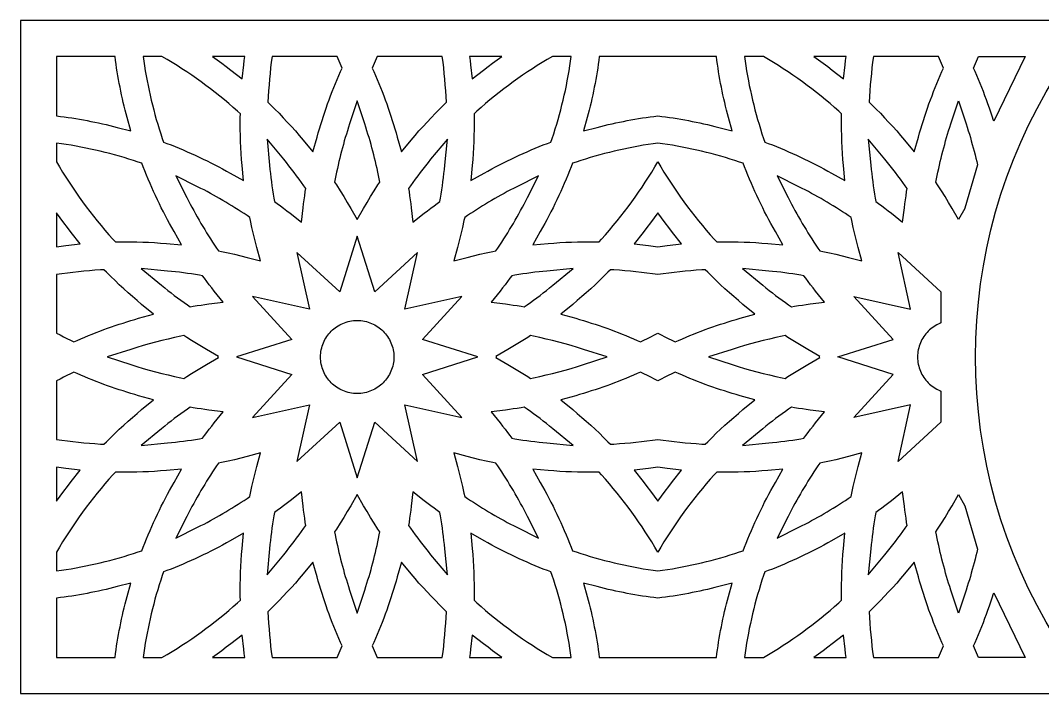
# Model space of a CAD drawing. Extents: x -233 to 233, y -56 to 56.
# Drawn here: x -233.2 to -63.2, y -56 to 56 of the extents above; entities that cross this region are included whole.
import ezdxf

# ---------------------------------------------------------------- set-up
doc = ezdxf.new("R2010")
doc.units = 0
doc.header["$MEASUREMENT"] = 0
doc.layers.add('LAYER_1', color=18, linetype='CONTINUOUS')

msp = doc.modelspace()

# ---------------------------------------------------------------- linework, layer by layer
at = {"layer": 'LAYER_1'}
msp.add_lwpolyline([(-66.07, -56), (-55.27, -56), (-60.97, -46.83, -0.285719), (-60.97, 46.83), (-55.27, 56), (-66.07, 56), (-233.19, 56), (-233.19, -56)], format="xyb", close=True, dxfattribs=at)
for points in [[(-227.19, 40.11), (-226.55, 40.04), (-225.91, 39.96), (-225.27, 39.87), (-224.63, 39.77), (-223.99, 39.67), (-223.36, 39.57), (-222.72, 39.45), (-222.09, 39.34), (-221.46, 39.21), (-220.83, 39.08), (-220.2, 38.95), (-219.57, 38.81), (-218.95, 38.66), (-218.32, 38.51), (-217.7, 38.36), (-217.08, 38.2), (-214.85, 37.61), (-215.45, 39.84), (-215.61, 40.47), (-215.77, 41.09), (-215.93, 41.72), (-216.08, 42.35), (-216.22, 42.98), (-216.36, 43.61), (-216.5, 44.24), (-216.63, 44.88), (-216.75, 45.51), (-216.87, 46.15), (-216.98, 46.79), (-217.08, 47.43), (-217.19, 48.07), (-217.28, 48.71), (-217.37, 49.35), (-217.45, 50), (-227.19, 50)], [(-212.69, 49.24), (-212.56, 48.42), (-212.43, 47.6), (-212.29, 46.79), (-212.14, 45.97), (-211.97, 45.16), (-211.8, 44.35), (-211.63, 43.54), (-211.44, 42.73), (-211.24, 41.93), (-211.03, 41.13), (-210.82, 40.33), (-210.6, 39.53), (-210.36, 38.73), (-210.12, 37.94), (-209.87, 37.15), (-209.61, 36.36), (-209.41, 35.76), (-208.82, 35.54), (-208.15, 35.28), (-207.47, 35.01), (-206.8, 34.73), (-206.13, 34.45), (-205.46, 34.16), (-204.79, 33.86), (-204.13, 33.56), (-203.47, 33.26), (-202.82, 32.94), (-202.16, 32.63), (-201.51, 32.3), (-200.86, 31.97), (-200.22, 31.63), (-199.58, 31.29), (-198.94, 30.94), (-198.3, 30.59), (-196.09, 29.34), (-196.32, 31.87), (-196.4, 32.87), (-196.47, 33.87), (-196.53, 34.87), (-196.57, 35.87), (-196.61, 36.87), (-196.63, 37.87), (-196.63, 38.87), (-196.63, 39.87), (-196.62, 40.48), (-197.07, 40.88), (-197.8, 41.53), (-198.54, 42.16), (-199.28, 42.79), (-200.03, 43.41), (-200.79, 44.01), (-201.56, 44.61), (-202.34, 45.2), (-203.12, 45.77), (-203.91, 46.34), (-204.71, 46.89), (-205.52, 47.44), (-206.33, 47.97), (-207.15, 48.49), (-207.98, 49.01), (-208.81, 49.51), (-209.65, 50), (-212.8, 50)], [(-201.25, 50), (-200.48, 49.45), (-199.71, 48.88), (-198.95, 48.31), (-198.19, 47.73), (-196.33, 46.27), (-196.04, 48.62), (-195.96, 49.31), (-195.86, 50)], [(-191.34, 50), (-191.47, 49.06), (-191.58, 48.12), (-191.68, 47.17), (-191.77, 46.22), (-191.85, 45.27), (-191.92, 44.31), (-191.98, 43.35), (-192.03, 42.39), (-191.6, 41.96), (-190.89, 41.26), (-190.19, 40.55), (-189.49, 39.82), (-188.81, 39.09), (-188.13, 38.36), (-187.47, 37.61), (-186.81, 36.85), (-186.17, 36.09), (-184.54, 34.14), (-183.86, 36.59), (-183.66, 37.29), (-183.45, 37.98), (-183.24, 38.68), (-183.03, 39.37), (-182.81, 40.06), (-182.58, 40.75), (-182.34, 41.43), (-182.1, 42.12), (-181.85, 42.8), (-181.6, 43.48), (-181.34, 44.16), (-181.07, 44.83), (-180.8, 45.5), (-180.52, 46.17), (-180.23, 46.84), (-179.94, 47.5), (-179.69, 48.08), (-180.49, 50)], [(-174.69, 48.08), (-174.43, 47.5), (-174.14, 46.84), (-173.86, 46.17), (-173.58, 45.5), (-173.31, 44.83), (-173.04, 44.16), (-172.78, 43.48), (-172.53, 42.8), (-172.28, 42.12), (-172.04, 41.43), (-171.8, 40.75), (-171.57, 40.06), (-171.35, 39.37), (-171.13, 38.68), (-170.92, 37.98), (-170.72, 37.29), (-170.52, 36.59), (-169.84, 34.14), (-168.21, 36.09), (-167.56, 36.85), (-166.91, 37.61), (-166.24, 38.36), (-165.57, 39.09), (-164.88, 39.82), (-164.19, 40.55), (-163.49, 41.26), (-162.78, 41.96), (-162.34, 42.39), (-162.4, 43.35), (-162.46, 44.31), (-162.53, 45.27), (-162.61, 46.22), (-162.7, 47.17), (-162.8, 48.12), (-162.91, 49.06), (-163.04, 50), (-173.88, 50)], [(-158.51, 50), (-158.42, 49.31), (-158.33, 48.62), (-158.05, 46.27), (-156.19, 47.73), (-155.43, 48.31), (-154.67, 48.88), (-153.9, 49.45), (-153.12, 50)], [(-144.73, 50), (-145.57, 49.51), (-146.4, 49.01), (-147.23, 48.49), (-148.05, 47.97), (-148.86, 47.44), (-149.67, 46.89), (-150.46, 46.34), (-151.25, 45.77), (-152.04, 45.2), (-152.81, 44.61), (-153.58, 44.01), (-154.34, 43.41), (-155.1, 42.79), (-155.84, 42.16), (-156.58, 41.53), (-157.3, 40.88), (-157.76, 40.48), (-157.75, 39.87), (-157.74, 38.87), (-157.75, 37.87), (-157.77, 36.87), (-157.8, 35.87), (-157.85, 34.87), (-157.91, 33.87), (-157.98, 32.87), (-158.06, 31.87), (-158.29, 29.34), (-156.07, 30.59), (-155.44, 30.94), (-154.8, 31.29), (-154.16, 31.63), (-153.51, 31.97), (-152.87, 32.3), (-152.21, 32.63), (-151.56, 32.94), (-150.9, 33.26), (-150.24, 33.56), (-149.58, 33.86), (-148.92, 34.16), (-148.25, 34.45), (-147.58, 34.73), (-146.91, 35.01), (-146.23, 35.28), (-145.55, 35.54), (-144.96, 35.76), (-144.76, 36.36), (-144.5, 37.15), (-144.25, 37.94), (-144.01, 38.73), (-143.78, 39.53), (-143.56, 40.33), (-143.34, 41.13), (-143.14, 41.93), (-142.94, 42.73), (-142.75, 43.54), (-142.57, 44.35), (-142.4, 45.16), (-142.24, 45.97), (-142.09, 46.79), (-141.95, 47.6), (-141.81, 48.42), (-141.69, 49.24), (-141.58, 50)], [(-136.93, 50), (-137.01, 49.35), (-137.1, 48.71), (-137.19, 48.07), (-137.29, 47.43), (-137.4, 46.79), (-137.51, 46.15), (-137.63, 45.51), (-137.75, 44.88), (-137.88, 44.24), (-138.01, 43.61), (-138.15, 42.98), (-138.3, 42.35), (-138.45, 41.72), (-138.6, 41.09), (-138.76, 40.47), (-138.93, 39.84), (-139.53, 37.61), (-137.3, 38.2), (-136.68, 38.36), (-136.05, 38.51), (-135.43, 38.66), (-134.8, 38.81), (-134.18, 38.95), (-133.55, 39.08), (-132.92, 39.21), (-132.29, 39.34), (-131.65, 39.45), (-131.02, 39.57), (-130.38, 39.67), (-129.75, 39.77), (-129.11, 39.87), (-128.47, 39.96), (-127.83, 40.04), (-127.19, 40.11), (-126.54, 40.04), (-125.9, 39.96), (-125.26, 39.87), (-124.62, 39.77), (-123.99, 39.67), (-123.35, 39.57), (-122.72, 39.45), (-122.09, 39.34), (-121.46, 39.21), (-120.82, 39.08), (-120.2, 38.95), (-119.57, 38.81), (-118.94, 38.66), (-118.32, 38.51), (-117.69, 38.36), (-117.07, 38.2), (-114.84, 37.61), (-115.44, 39.84), (-115.61, 40.47), (-115.77, 41.09), (-115.92, 41.72), (-116.07, 42.35), (-116.22, 42.98), (-116.36, 43.61), (-116.49, 44.24), (-116.62, 44.88), (-116.74, 45.51), (-116.86, 46.15), (-116.97, 46.79), (-117.08, 47.43), (-117.18, 48.07), (-117.28, 48.71), (-117.36, 49.35), (-117.45, 50), (-127.19, 50)], [(-112.68, 49.24), (-112.56, 48.42), (-112.43, 47.6), (-112.28, 46.79), (-112.13, 45.97), (-111.97, 45.16), (-111.8, 44.35), (-111.62, 43.54), (-111.43, 42.73), (-111.24, 41.93), (-111.03, 41.13), (-110.82, 40.33), (-110.59, 39.53), (-110.36, 38.73), (-110.12, 37.94), (-109.87, 37.15), (-109.61, 36.36), (-109.41, 35.76), (-108.82, 35.54), (-108.14, 35.28), (-107.47, 35.01), (-106.79, 34.73), (-106.12, 34.45), (-105.46, 34.16), (-104.79, 33.86), (-104.13, 33.56), (-103.47, 33.26), (-102.81, 32.94), (-102.16, 32.63), (-101.51, 32.3), (-100.86, 31.97), (-100.21, 31.63), (-99.57, 31.29), (-98.93, 30.94), (-98.3, 30.59), (-96.09, 29.34), (-96.31, 31.87), (-96.4, 32.87), (-96.47, 33.87), (-96.52, 34.87), (-96.57, 35.87), (-96.6, 36.87), (-96.62, 37.87), (-96.63, 38.87), (-96.62, 39.87), (-96.62, 40.48), (-97.07, 40.88), (-97.8, 41.53), (-98.53, 42.16), (-99.28, 42.79), (-100.03, 43.41), (-100.79, 44.01), (-101.56, 44.61), (-102.33, 45.2), (-103.12, 45.77), (-103.91, 46.34), (-104.71, 46.89), (-105.51, 47.44), (-106.32, 47.97), (-107.14, 48.49), (-107.97, 49.01), (-108.8, 49.51), (-109.64, 50), (-112.8, 50)], [(-100.47, 49.45), (-99.7, 48.88), (-98.94, 48.31), (-98.19, 47.73), (-96.33, 46.27), (-96.04, 48.62), (-95.95, 49.31), (-95.86, 50), (-101.25, 50)], [(-91.46, 49.06), (-91.57, 48.12), (-91.68, 47.17), (-91.77, 46.22), (-91.85, 45.27), (-91.92, 44.31), (-91.98, 43.35), (-92.03, 42.39), (-91.6, 41.96), (-90.88, 41.26), (-90.18, 40.55), (-89.49, 39.82), (-88.8, 39.09), (-88.13, 38.36), (-87.46, 37.61), (-86.81, 36.85), (-86.16, 36.09), (-84.53, 34.14), (-83.85, 36.59), (-83.65, 37.29), (-83.45, 37.98), (-83.24, 38.68), (-83.02, 39.37), (-82.8, 40.06), (-82.57, 40.75), (-82.34, 41.43), (-82.09, 42.12), (-81.85, 42.8), (-81.59, 43.48), (-81.33, 44.16), (-81.07, 44.83), (-80.79, 45.5), (-80.51, 46.17), (-80.23, 46.84), (-79.94, 47.5), (-79.68, 48.08), (-80.49, 50), (-91.34, 50)], [(-71.31, 39.25), (-71.35, 39.37), (-71.57, 40.06), (-71.8, 40.75), (-72.03, 41.43), (-72.28, 42.12), (-72.52, 42.8), (-72.78, 43.48), (-73.04, 44.16), (-73.3, 44.83), (-73.58, 45.5), (-73.86, 46.17), (-74.14, 46.84), (-74.43, 47.5), (-74.69, 48.08), (-73.88, 50), (-66.07, 50)], [(-178.46, 38.78), (-178.64, 38.22), (-178.82, 37.65), (-178.99, 37.09), (-179.16, 36.52), (-179.33, 35.95), (-179.49, 35.38), (-179.64, 34.81), (-179.79, 34.24), (-179.94, 33.66), (-180.08, 33.09), (-180.22, 32.51), (-180.35, 31.94), (-180.48, 31.36), (-180.61, 30.78), (-180.73, 30.2), (-180.84, 29.62), (-180.94, 29.08), (-180.65, 28.63), (-180.03, 27.67), (-179.43, 26.7), (-178.84, 25.72), (-178.26, 24.73), (-177.19, 22.86), (-176.12, 24.73), (-175.54, 25.72), (-174.95, 26.7), (-174.35, 27.67), (-173.73, 28.63), (-173.43, 29.08), (-173.54, 29.62), (-173.65, 30.2), (-173.77, 30.78), (-173.89, 31.36), (-174.02, 31.94), (-174.16, 32.51), (-174.29, 33.09), (-174.44, 33.66), (-174.58, 34.24), (-174.73, 34.81), (-174.89, 35.38), (-175.05, 35.95), (-175.22, 36.52), (-175.39, 37.09), (-175.56, 37.65), (-175.74, 38.22), (-175.92, 38.78), (-177.19, 42.63)], [(-76.11, 24.74), (-76.11, 24.73), (-77.19, 22.86), (-78.26, 24.73), (-78.83, 25.72), (-79.42, 26.7), (-80.03, 27.67), (-80.65, 28.63), (-80.94, 29.08), (-80.84, 29.62), (-80.72, 30.2), (-80.6, 30.78), (-80.48, 31.36), (-80.35, 31.94), (-80.22, 32.51), (-80.08, 33.09), (-79.94, 33.66), (-79.79, 34.24), (-79.64, 34.81), (-79.48, 35.38), (-79.32, 35.95), (-79.16, 36.52), (-78.99, 37.09), (-78.82, 37.65), (-78.64, 38.22), (-78.45, 38.78), (-77.19, 42.63), (-75.92, 38.78), (-75.74, 38.22), (-75.56, 37.65), (-75.38, 37.09), (-75.21, 36.52), (-75.05, 35.95), (-74.89, 35.38), (-74.73, 34.81), (-74.58, 34.24), (-74.43, 33.66), (-74.29, 33.09), (-74.15, 32.51), (-74.02, 31.96)], [(-191.77, 31.91), (-191.7, 31.22), (-191.62, 30.53), (-191.54, 29.84), (-191.46, 29.16), (-191.36, 28.47), (-191.26, 27.79), (-191.15, 27.1), (-191.04, 26.42), (-190.95, 25.88), (-190.51, 25.56), (-189.96, 25.16), (-189.42, 24.75), (-188.87, 24.33), (-188.34, 23.91), (-186.47, 22.45), (-186.19, 24.81), (-186.1, 25.48), (-186.01, 26.16), (-185.92, 26.84), (-185.82, 27.51), (-185.73, 28.05), (-186.05, 28.49), (-186.45, 29.05), (-186.86, 29.61), (-187.27, 30.17), (-187.69, 30.72), (-188.11, 31.27), (-188.54, 31.81), (-188.97, 32.35), (-189.41, 32.89), (-192.18, 36.25)], [(-164.97, 32.89), (-165.4, 32.35), (-165.84, 31.81), (-166.27, 31.27), (-166.69, 30.72), (-167.11, 30.17), (-167.52, 29.61), (-167.93, 29.05), (-168.33, 28.49), (-168.64, 28.05), (-168.56, 27.51), (-168.46, 26.84), (-168.36, 26.16), (-168.27, 25.48), (-168.19, 24.81), (-167.91, 22.45), (-166.04, 23.91), (-165.5, 24.33), (-164.96, 24.75), (-164.41, 25.16), (-163.87, 25.56), (-163.43, 25.88), (-163.34, 26.42), (-163.22, 27.1), (-163.12, 27.79), (-163.02, 28.47), (-162.92, 29.16), (-162.83, 29.84), (-162.75, 30.53), (-162.68, 31.22), (-162.61, 31.91), (-162.19, 36.25)], [(-91.76, 31.91), (-91.7, 31.22), (-91.62, 30.53), (-91.54, 29.84), (-91.45, 29.16), (-91.36, 28.47), (-91.26, 27.79), (-91.15, 27.1), (-91.04, 26.42), (-90.94, 25.88), (-90.51, 25.56), (-89.96, 25.16), (-89.41, 24.75), (-88.87, 24.33), (-88.33, 23.91), (-86.47, 22.45), (-86.18, 24.81), (-86.1, 25.48), (-86.01, 26.16), (-85.91, 26.84), (-85.81, 27.51), (-85.73, 28.05), (-86.04, 28.49), (-86.44, 29.05), (-86.85, 29.61), (-87.26, 30.17), (-87.68, 30.72), (-88.11, 31.27), (-88.53, 31.81), (-88.97, 32.35), (-89.41, 32.89), (-92.18, 36.25)], [(-227.19, 32.5), (-226.69, 31.64), (-226.17, 30.78), (-225.64, 29.93), (-225.11, 29.09), (-224.56, 28.26), (-224, 27.43), (-223.43, 26.61), (-222.85, 25.8), (-222.25, 25), (-221.65, 24.2), (-221.04, 23.42), (-220.41, 22.64), (-219.78, 21.87), (-219.13, 21.1), (-218.48, 20.35), (-217.81, 19.61), (-217.4, 19.16), (-216.8, 19.17), (-215.82, 19.18), (-214.83, 19.17), (-213.84, 19.15), (-212.86, 19.12), (-211.87, 19.08), (-210.89, 19.03), (-209.9, 18.96), (-208.92, 18.89), (-206.39, 18.67), (-207.65, 20.88), (-208.02, 21.53), (-208.38, 22.19), (-208.73, 22.84), (-209.08, 23.5), (-209.42, 24.16), (-209.76, 24.83), (-210.09, 25.5), (-210.41, 26.17), (-210.73, 26.85), (-211.04, 27.52), (-211.34, 28.2), (-211.64, 28.89), (-211.93, 29.57), (-212.22, 30.26), (-212.5, 30.96), (-212.77, 31.65), (-213, 32.24), (-213.59, 32.44), (-214.37, 32.69), (-215.16, 32.94), (-215.95, 33.18), (-216.74, 33.41), (-217.53, 33.63), (-218.33, 33.84), (-219.12, 34.05), (-219.92, 34.24), (-220.73, 34.43), (-221.53, 34.6), (-222.34, 34.77), (-223.14, 34.93), (-223.95, 35.08), (-224.77, 35.22), (-225.58, 35.35), (-226.39, 35.47), (-227.19, 35.59)], [(-127.98, 35.47), (-128.8, 35.35), (-129.61, 35.22), (-130.42, 35.08), (-131.23, 34.93), (-132.04, 34.77), (-132.85, 34.6), (-133.65, 34.43), (-134.45, 34.24), (-135.25, 34.05), (-136.05, 33.84), (-136.85, 33.63), (-137.64, 33.41), (-138.43, 33.18), (-139.22, 32.94), (-140, 32.69), (-140.79, 32.44), (-141.38, 32.24), (-141.61, 31.65), (-141.88, 30.96), (-142.16, 30.26), (-142.45, 29.57), (-142.74, 28.89), (-143.04, 28.2), (-143.34, 27.52), (-143.65, 26.85), (-143.97, 26.17), (-144.29, 25.5), (-144.62, 24.83), (-144.96, 24.16), (-145.3, 23.5), (-145.65, 22.84), (-146, 22.19), (-146.36, 21.53), (-146.73, 20.88), (-147.99, 18.67), (-145.45, 18.89), (-144.47, 18.96), (-143.49, 19.03), (-142.5, 19.08), (-141.52, 19.12), (-140.53, 19.15), (-139.55, 19.17), (-138.56, 19.18), (-137.57, 19.17), (-136.97, 19.16), (-136.57, 19.61), (-135.9, 20.35), (-135.25, 21.1), (-134.6, 21.87), (-133.97, 22.64), (-133.34, 23.42), (-132.73, 24.2), (-132.12, 25), (-131.53, 25.8), (-130.95, 26.61), (-130.38, 27.43), (-129.82, 28.26), (-129.27, 29.09), (-128.73, 29.93), (-128.21, 30.78), (-127.69, 31.64), (-127.19, 32.5), (-126.68, 31.64), (-126.17, 30.78), (-125.64, 29.93), (-125.1, 29.09), (-124.55, 28.26), (-123.99, 27.43), (-123.42, 26.61), (-122.84, 25.8), (-122.25, 25), (-121.64, 24.2), (-121.03, 23.42), (-120.41, 22.64), (-119.77, 21.87), (-119.13, 21.1), (-118.47, 20.35), (-117.8, 19.61), (-117.4, 19.16), (-116.8, 19.17), (-115.81, 19.18), (-114.83, 19.17), (-113.84, 19.15), (-112.85, 19.12), (-111.87, 19.08), (-110.88, 19.03), (-109.9, 18.96), (-108.92, 18.89), (-106.38, 18.67), (-107.64, 20.88), (-108.01, 21.53), (-108.37, 22.19), (-108.73, 22.84), (-109.07, 23.5), (-109.42, 24.16), (-109.75, 24.83), (-110.08, 25.5), (-110.4, 26.17), (-110.72, 26.85), (-111.03, 27.52), (-111.34, 28.2), (-111.63, 28.89), (-111.93, 29.57), (-112.21, 30.26), (-112.49, 30.96), (-112.76, 31.65), (-112.99, 32.24), (-113.59, 32.44), (-114.37, 32.69), (-115.16, 32.94), (-115.94, 33.18), (-116.73, 33.41), (-117.53, 33.63), (-118.32, 33.84), (-119.12, 34.05), (-119.92, 34.24), (-120.72, 34.43), (-121.53, 34.6), (-122.33, 34.77), (-123.14, 34.93), (-123.95, 35.08), (-124.76, 35.22), (-125.57, 35.35), (-126.39, 35.47), (-127.19, 35.59)], [(-205.51, 26.53), (-205.24, 25.99), (-204.96, 25.45), (-204.67, 24.91), (-204.38, 24.37), (-204.09, 23.83), (-203.79, 23.3), (-203.48, 22.77), (-203.18, 22.24), (-202.86, 21.72), (-202.55, 21.19), (-202.23, 20.67), (-201.9, 20.16), (-201.57, 19.64), (-201.24, 19.13), (-200.9, 18.62), (-200.56, 18.11), (-200.26, 17.66), (-199.73, 17.55), (-198.67, 17.33), (-197.61, 17.09), (-196.55, 16.84), (-195.5, 16.57), (-193.27, 15.98), (-193.88, 18.21), (-194.17, 19.32), (-194.45, 20.44), (-194.71, 21.56), (-194.95, 22.69), (-195.06, 23.22), (-195.51, 23.52), (-196.01, 23.85), (-196.5, 24.18), (-197, 24.5), (-197.51, 24.82), (-198.01, 25.14), (-198.52, 25.45), (-199.03, 25.76), (-199.54, 26.06), (-200.06, 26.36), (-200.57, 26.65), (-201.09, 26.94), (-201.61, 27.23), (-202.14, 27.51), (-202.66, 27.79), (-203.19, 28.06), (-203.72, 28.33), (-207.33, 30.15)], [(-150.65, 28.33), (-151.18, 28.06), (-151.71, 27.79), (-152.24, 27.51), (-152.76, 27.23), (-153.28, 26.94), (-153.8, 26.65), (-154.32, 26.36), (-154.84, 26.06), (-155.35, 25.76), (-155.86, 25.45), (-156.37, 25.14), (-156.87, 24.82), (-157.37, 24.5), (-157.87, 24.18), (-158.37, 23.85), (-158.86, 23.52), (-159.31, 23.22), (-159.43, 22.69), (-159.67, 21.56), (-159.93, 20.44), (-160.21, 19.32), (-160.5, 18.21), (-161.11, 15.98), (-158.87, 16.57), (-157.82, 16.84), (-156.77, 17.09), (-155.71, 17.33), (-154.65, 17.55), (-154.12, 17.66), (-153.82, 18.11), (-153.47, 18.62), (-153.14, 19.13), (-152.8, 19.64), (-152.47, 20.16), (-152.15, 20.67), (-151.83, 21.19), (-151.51, 21.72), (-151.2, 22.24), (-150.89, 22.77), (-150.59, 23.3), (-150.29, 23.83), (-150, 24.37), (-149.71, 24.91), (-149.42, 25.45), (-149.14, 25.99), (-148.86, 26.53), (-147.04, 30.15)], [(-105.51, 26.53), (-105.23, 25.99), (-104.95, 25.45), (-104.67, 24.91), (-104.38, 24.37), (-104.08, 23.83), (-103.78, 23.3), (-103.48, 22.77), (-103.17, 22.24), (-102.86, 21.72), (-102.54, 21.19), (-102.22, 20.67), (-101.9, 20.16), (-101.57, 19.64), (-101.24, 19.13), (-100.9, 18.62), (-100.56, 18.11), (-100.25, 17.66), (-99.72, 17.55), (-98.66, 17.33), (-97.6, 17.09), (-96.55, 16.84), (-95.5, 16.57), (-93.27, 15.98), (-93.87, 18.21), (-94.16, 19.32), (-94.44, 20.44), (-94.7, 21.56), (-94.95, 22.69), (-95.06, 23.22), (-95.51, 23.52), (-96, 23.85), (-96.5, 24.18), (-97, 24.5), (-97.5, 24.82), (-98.01, 25.14), (-98.51, 25.45), (-99.02, 25.76), (-99.54, 26.06), (-100.05, 26.36), (-100.57, 26.65), (-101.09, 26.94), (-101.61, 27.23), (-102.13, 27.51), (-102.66, 27.79), (-103.19, 28.06), (-103.72, 28.33), (-107.33, 30.15)], [(-227.19, 18.35), (-226.41, 18.46), (-225.63, 18.56), (-223.27, 18.85), (-224.75, 20.72), (-225.37, 21.52), (-225.99, 22.33), (-226.59, 23.15), (-227.19, 23.97)], [(-127.78, 23.15), (-128.39, 22.33), (-129, 21.52), (-129.63, 20.72), (-131.11, 18.85), (-128.75, 18.56), (-127.97, 18.46), (-127.19, 18.35), (-126.4, 18.46), (-125.62, 18.56), (-123.26, 18.85), (-124.74, 20.72), (-125.37, 21.52), (-125.98, 22.33), (-126.59, 23.15), (-127.19, 23.97)], [(-180.1, 10.86), (-187.23, 17.39), (-185.14, 7.95), (-194.58, 10.04), (-188.05, 2.91), (-197.27, 0), (-188.05, -2.91), (-194.58, -10.04), (-185.14, -7.95), (-187.23, -17.39), (-180.1, -10.86), (-177.19, -20.08), (-174.28, -10.86), (-167.15, -17.39), (-169.24, -7.95), (-159.79, -10.04), (-166.32, -2.91), (-157.1, 0), (-166.32, 2.91), (-159.79, 10.04), (-169.24, 7.95), (-167.15, 17.39), (-174.28, 10.86), (-177.19, 20.08)], [(-80.1, -5.67), (-80.1, -10.86), (-87.23, -17.39), (-85.14, -7.95), (-94.58, -10.04), (-88.05, -2.91), (-97.27, 0), (-88.05, 2.91), (-94.58, 10.04), (-85.14, 7.95), (-87.23, 17.39), (-80.1, 10.86), (-80.1, 5.67), (-80.27, 5.6), (-80.54, 5.48), (-80.8, 5.34), (-81.06, 5.2), (-81.3, 5.04), (-81.54, 4.87), (-81.77, 4.69), (-81.99, 4.5), (-82.21, 4.3), (-82.41, 4.09), (-82.6, 3.87), (-82.78, 3.64), (-82.95, 3.4), (-83.11, 3.15), (-83.26, 2.9), (-83.39, 2.63), (-83.51, 2.37), (-83.62, 2.09), (-83.72, 1.81), (-83.8, 1.52), (-83.87, 1.22), (-83.92, 0.93), (-83.96, 0.62), (-83.98, 0.31), (-83.99, 0), (-83.98, -0.31), (-83.96, -0.62), (-83.92, -0.93), (-83.87, -1.22), (-83.8, -1.52), (-83.72, -1.81), (-83.62, -2.09), (-83.51, -2.37), (-83.39, -2.63), (-83.26, -2.9), (-83.11, -3.15), (-82.95, -3.4), (-82.78, -3.64), (-82.6, -3.87), (-82.41, -4.09), (-82.21, -4.3), (-81.99, -4.5), (-81.77, -4.69), (-81.54, -4.87), (-81.3, -5.04), (-81.06, -5.2), (-80.8, -5.34), (-80.54, -5.48), (-80.27, -5.6)], [(-219.9, 14.49), (-220.81, 14.43), (-221.73, 14.36), (-222.64, 14.28), (-223.55, 14.18), (-224.46, 14.08), (-225.37, 13.96), (-226.28, 13.84), (-227.19, 13.7), (-227.19, 3.99), (-226.61, 3.69), (-226.03, 3.38), (-225.45, 3.09), (-224.87, 2.8), (-224.31, 2.52), (-223.74, 2.77), (-223.12, 3.04), (-222.49, 3.3), (-221.87, 3.56), (-221.24, 3.82), (-220.6, 4.06), (-219.97, 4.31), (-219.33, 4.55), (-218.7, 4.78), (-218.06, 5), (-217.41, 5.23), (-216.77, 5.44), (-216.13, 5.65), (-215.48, 5.86), (-214.83, 6.05), (-214.18, 6.25), (-213.53, 6.44), (-211.08, 7.13), (-213.04, 8.76), (-213.8, 9.39), (-214.55, 10.04), (-215.29, 10.69), (-216.02, 11.35), (-216.75, 12.02), (-217.46, 12.71), (-218.17, 13.39), (-218.87, 14.09), (-219.3, 14.52)], [(-209.72, 11.93), (-209.2, 11.5), (-208.67, 11.08), (-208.14, 10.67), (-207.61, 10.26), (-207.07, 9.86), (-206.53, 9.46), (-205.98, 9.06), (-205.43, 8.67), (-204.99, 8.36), (-204.45, 8.45), (-203.8, 8.55), (-203.15, 8.65), (-202.5, 8.74), (-201.85, 8.82), (-199.5, 9.12), (-200.97, 10.98), (-201.38, 11.5), (-201.78, 12.03), (-202.18, 12.55), (-202.58, 13.09), (-202.9, 13.52), (-203.43, 13.61), (-204.09, 13.72), (-204.76, 13.82), (-205.42, 13.91), (-206.09, 14), (-206.76, 14.09), (-207.42, 14.16), (-208.09, 14.23), (-208.76, 14.3), (-213.12, 14.7)], [(-145.62, 14.3), (-146.29, 14.23), (-146.95, 14.16), (-147.62, 14.09), (-148.29, 14), (-148.95, 13.91), (-149.62, 13.82), (-150.28, 13.72), (-150.95, 13.61), (-151.48, 13.52), (-151.8, 13.09), (-152.2, 12.55), (-152.6, 12.03), (-153, 11.5), (-153.41, 10.98), (-154.88, 9.12), (-152.53, 8.82), (-151.88, 8.74), (-151.22, 8.65), (-150.57, 8.55), (-149.92, 8.45), (-149.39, 8.36), (-148.94, 8.67), (-148.39, 9.06), (-147.85, 9.46), (-147.31, 9.86), (-146.77, 10.26), (-146.23, 10.67), (-145.7, 11.08), (-145.18, 11.5), (-144.65, 11.93), (-141.26, 14.7)], [(-135.5, 14.09), (-136.2, 13.39), (-136.91, 12.71), (-137.63, 12.02), (-138.35, 11.35), (-139.09, 10.69), (-139.83, 10.04), (-140.58, 9.39), (-141.34, 8.76), (-143.3, 7.13), (-140.85, 6.44), (-140.2, 6.25), (-139.55, 6.05), (-138.9, 5.86), (-138.25, 5.65), (-137.61, 5.44), (-136.96, 5.23), (-136.32, 5), (-135.68, 4.78), (-135.04, 4.55), (-134.41, 4.31), (-133.77, 4.06), (-133.14, 3.82), (-132.51, 3.56), (-131.88, 3.3), (-131.26, 3.04), (-130.64, 2.77), (-130.07, 2.52), (-129.51, 2.8), (-128.93, 3.09), (-128.34, 3.38), (-127.76, 3.69), (-127.19, 3.99), (-126.61, 3.69), (-126.03, 3.38), (-125.45, 3.09), (-124.86, 2.8), (-124.3, 2.52), (-123.74, 2.77), (-123.11, 3.04), (-122.49, 3.3), (-121.86, 3.56), (-121.23, 3.82), (-120.6, 4.06), (-119.97, 4.31), (-119.33, 4.55), (-118.69, 4.78), (-118.05, 5), (-117.41, 5.23), (-116.77, 5.44), (-116.12, 5.65), (-115.47, 5.86), (-114.82, 6.05), (-114.17, 6.25), (-113.52, 6.44), (-111.07, 7.13), (-113.04, 8.76), (-113.79, 9.39), (-114.54, 10.04), (-115.28, 10.69), (-116.02, 11.35), (-116.74, 12.02), (-117.46, 12.71), (-118.17, 13.39), (-118.87, 14.09), (-119.29, 14.52), (-119.89, 14.49), (-120.81, 14.43), (-121.72, 14.36), (-122.64, 14.28), (-123.55, 14.18), (-124.46, 14.08), (-125.37, 13.96), (-126.28, 13.84), (-127.19, 13.7), (-128.09, 13.84), (-129, 13.96), (-129.91, 14.08), (-130.82, 14.18), (-131.73, 14.28), (-132.65, 14.36), (-133.56, 14.43), (-134.48, 14.49), (-135.08, 14.52)], [(-109.72, 11.93), (-109.2, 11.5), (-108.67, 11.08), (-108.14, 10.67), (-107.6, 10.26), (-107.07, 9.86), (-106.52, 9.46), (-105.98, 9.06), (-105.43, 8.67), (-104.98, 8.36), (-104.45, 8.45), (-103.8, 8.55), (-103.15, 8.65), (-102.5, 8.74), (-101.84, 8.82), (-99.49, 9.12), (-100.96, 10.98), (-101.37, 11.5), (-101.78, 12.03), (-102.17, 12.55), (-102.57, 13.09), (-102.89, 13.52), (-103.43, 13.61), (-104.09, 13.72), (-104.75, 13.82), (-105.42, 13.91), (-106.08, 14), (-106.75, 14.09), (-107.42, 14.16), (-108.09, 14.23), (-108.75, 14.3), (-113.11, 14.7)], [(-177.19, 6.08), (-176.87, 6.07), (-176.57, 6.05), (-176.26, 6.01), (-175.96, 5.95), (-175.66, 5.89), (-175.38, 5.8), (-175.09, 5.71), (-174.82, 5.6), (-174.55, 5.48), (-174.28, 5.34), (-174.03, 5.2), (-173.78, 5.04), (-173.54, 4.87), (-173.31, 4.69), (-173.09, 4.5), (-172.88, 4.3), (-172.68, 4.09), (-172.48, 3.87), (-172.3, 3.64), (-172.13, 3.4), (-171.97, 3.15), (-171.83, 2.9), (-171.69, 2.63), (-171.57, 2.37), (-171.46, 2.09), (-171.37, 1.81), (-171.28, 1.52), (-171.22, 1.22), (-171.16, 0.93), (-171.12, 0.62), (-171.1, 0.31), (-171.09, 0), (-171.1, -0.31), (-171.12, -0.62), (-171.16, -0.93), (-171.22, -1.22), (-171.28, -1.52), (-171.37, -1.81), (-171.46, -2.09), (-171.57, -2.37), (-171.69, -2.63), (-171.83, -2.9), (-171.97, -3.15), (-172.13, -3.4), (-172.3, -3.64), (-172.48, -3.87), (-172.68, -4.09), (-172.88, -4.3), (-173.09, -4.5), (-173.31, -4.69), (-173.54, -4.87), (-173.78, -5.04), (-174.03, -5.2), (-174.28, -5.34), (-174.55, -5.48), (-174.82, -5.6), (-175.09, -5.71), (-175.38, -5.8), (-175.66, -5.89), (-175.96, -5.95), (-176.26, -6.01), (-176.57, -6.05), (-176.87, -6.07), (-177.19, -6.08), (-177.5, -6.07), (-177.81, -6.05), (-178.12, -6.01), (-178.42, -5.95), (-178.71, -5.89), (-179, -5.8), (-179.28, -5.71), (-179.56, -5.6), (-179.83, -5.48), (-180.09, -5.34), (-180.35, -5.2), (-180.6, -5.04), (-180.84, -4.87), (-181.07, -4.69), (-181.29, -4.5), (-181.5, -4.3), (-181.7, -4.09), (-181.89, -3.87), (-182.07, -3.64), (-182.24, -3.4), (-182.4, -3.15), (-182.55, -2.9), (-182.68, -2.63), (-182.81, -2.37), (-182.92, -2.09), (-183.01, -1.81), (-183.09, -1.52), (-183.16, -1.22), (-183.22, -0.93), (-183.25, -0.62), (-183.28, -0.31), (-183.29, 0), (-183.28, 0.31), (-183.25, 0.62), (-183.22, 0.93), (-183.16, 1.22), (-183.09, 1.52), (-183.01, 1.81), (-182.92, 2.09), (-182.81, 2.37), (-182.68, 2.63), (-182.55, 2.9), (-182.4, 3.15), (-182.24, 3.4), (-182.07, 3.64), (-181.89, 3.87), (-181.7, 4.09), (-181.5, 4.3), (-181.29, 4.5), (-181.07, 4.69), (-180.84, 4.87), (-180.6, 5.04), (-180.35, 5.2), (-180.09, 5.34), (-179.83, 5.48), (-179.56, 5.6), (-179.28, 5.71), (-179, 5.8), (-178.71, 5.89), (-178.42, 5.95), (-178.12, 6.01), (-177.81, 6.05), (-177.5, 6.07)], [(-206.53, 3.45), (-207.58, 3.23), (-208.63, 2.99), (-209.68, 2.74), (-210.72, 2.48), (-211.76, 2.2), (-212.79, 1.91), (-213.82, 1.6), (-214.85, 1.27), (-218.78, 0), (-214.85, -1.27), (-213.82, -1.6), (-212.79, -1.91), (-211.76, -2.2), (-210.72, -2.48), (-209.68, -2.74), (-208.63, -2.99), (-207.58, -3.23), (-206.53, -3.44), (-206, -3.55), (-205.54, -3.26), (-204.73, -2.74), (-203.91, -2.23), (-203.09, -1.73), (-202.26, -1.24), (-200.25, -0.07), (-200.38, 0), (-200.25, 0.08), (-202.26, 1.24), (-203.09, 1.73), (-203.91, 2.23), (-204.73, 2.74), (-205.54, 3.26), (-206, 3.55)], [(-148.83, 3.26), (-149.64, 2.74), (-150.46, 2.23), (-151.29, 1.73), (-152.12, 1.24), (-154.13, 0.08), (-154, 0), (-154.13, -0.07), (-152.12, -1.24), (-151.29, -1.73), (-150.46, -2.23), (-149.64, -2.74), (-148.83, -3.26), (-148.38, -3.55), (-147.85, -3.44), (-146.79, -3.23), (-145.74, -2.99), (-144.7, -2.74), (-143.66, -2.48), (-142.62, -2.2), (-141.58, -1.91), (-140.55, -1.6), (-139.53, -1.27), (-135.59, 0), (-139.53, 1.27), (-140.55, 1.6), (-141.58, 1.91), (-142.62, 2.2), (-143.66, 2.48), (-144.7, 2.74), (-145.74, 2.99), (-146.79, 3.23), (-147.85, 3.45), (-148.38, 3.55)], [(-106.53, 3.45), (-107.58, 3.23), (-108.63, 2.99), (-109.67, 2.74), (-110.72, 2.48), (-111.75, 2.2), (-112.79, 1.91), (-113.82, 1.6), (-114.84, 1.27), (-118.78, 0), (-114.84, -1.27), (-113.82, -1.6), (-112.79, -1.91), (-111.75, -2.2), (-110.72, -2.48), (-109.67, -2.74), (-108.63, -2.99), (-107.58, -3.23), (-106.53, -3.44), (-105.99, -3.55), (-105.54, -3.26), (-104.73, -2.74), (-103.91, -2.23), (-103.08, -1.73), (-102.25, -1.24), (-100.24, -0.07), (-100.37, 0), (-100.24, 0.08), (-102.25, 1.24), (-103.08, 1.73), (-103.91, 2.23), (-104.73, 2.74), (-105.54, 3.26), (-105.99, 3.55)], [(-224.87, -2.8), (-225.45, -3.09), (-226.03, -3.38), (-226.61, -3.69), (-227.19, -3.99), (-227.19, -13.7), (-226.28, -13.84), (-225.37, -13.96), (-224.46, -14.08), (-223.55, -14.18), (-222.64, -14.27), (-221.73, -14.35), (-220.81, -14.42), (-219.9, -14.48), (-219.3, -14.52), (-218.87, -14.09), (-218.17, -13.39), (-217.46, -12.7), (-216.75, -12.02), (-216.02, -11.35), (-215.29, -10.69), (-214.55, -10.04), (-213.8, -9.39), (-213.04, -8.76), (-211.08, -7.13), (-213.53, -6.44), (-214.18, -6.25), (-214.83, -6.06), (-215.48, -5.86), (-216.13, -5.65), (-216.77, -5.44), (-217.41, -5.23), (-218.06, -5.01), (-218.7, -4.78), (-219.33, -4.55), (-219.97, -4.31), (-220.6, -4.06), (-221.24, -3.82), (-221.87, -3.56), (-222.49, -3.3), (-223.12, -3.04), (-223.74, -2.77), (-224.31, -2.52)], [(-130.64, -2.77), (-131.26, -3.04), (-131.88, -3.3), (-132.51, -3.56), (-133.14, -3.82), (-133.77, -4.06), (-134.41, -4.31), (-135.04, -4.55), (-135.68, -4.78), (-136.32, -5.01), (-136.96, -5.23), (-137.61, -5.44), (-138.25, -5.65), (-138.9, -5.86), (-139.55, -6.06), (-140.2, -6.25), (-140.85, -6.44), (-143.3, -7.13), (-141.34, -8.76), (-140.58, -9.39), (-139.83, -10.04), (-139.09, -10.69), (-138.35, -11.35), (-137.63, -12.02), (-136.91, -12.7), (-136.2, -13.39), (-135.5, -14.09), (-135.08, -14.52), (-134.48, -14.48), (-133.56, -14.42), (-132.65, -14.35), (-131.73, -14.27), (-130.82, -14.18), (-129.91, -14.08), (-129, -13.96), (-128.09, -13.84), (-127.19, -13.7), (-126.28, -13.84), (-125.37, -13.96), (-124.46, -14.08), (-123.55, -14.18), (-122.64, -14.27), (-121.72, -14.35), (-120.81, -14.42), (-119.89, -14.48), (-119.29, -14.52), (-118.87, -14.09), (-118.17, -13.39), (-117.46, -12.7), (-116.74, -12.02), (-116.02, -11.35), (-115.28, -10.69), (-114.54, -10.04), (-113.79, -9.39), (-113.04, -8.76), (-111.07, -7.13), (-113.52, -6.44), (-114.17, -6.25), (-114.82, -6.06), (-115.47, -5.86), (-116.12, -5.65), (-116.77, -5.44), (-117.41, -5.23), (-118.05, -5.01), (-118.69, -4.78), (-119.33, -4.55), (-119.97, -4.31), (-120.6, -4.06), (-121.23, -3.82), (-121.86, -3.56), (-122.49, -3.3), (-123.11, -3.04), (-123.74, -2.77), (-124.3, -2.52), (-124.86, -2.8), (-125.45, -3.09), (-126.03, -3.38), (-126.61, -3.69), (-127.19, -3.99), (-127.76, -3.69), (-128.34, -3.38), (-128.93, -3.09), (-129.51, -2.8), (-130.07, -2.52)], [(-205.43, -8.67), (-205.98, -9.06), (-206.53, -9.46), (-207.07, -9.86), (-207.61, -10.26), (-208.14, -10.67), (-208.67, -11.08), (-209.2, -11.5), (-209.72, -11.93), (-213.12, -14.7), (-208.76, -14.3), (-208.09, -14.23), (-207.42, -14.16), (-206.76, -14.08), (-206.09, -14), (-205.42, -13.91), (-204.76, -13.82), (-204.09, -13.72), (-203.43, -13.61), (-202.9, -13.52), (-202.58, -13.08), (-202.18, -12.55), (-201.78, -12.02), (-201.38, -11.5), (-200.97, -10.98), (-199.5, -9.12), (-201.85, -8.82), (-202.5, -8.73), (-203.15, -8.64), (-203.8, -8.55), (-204.45, -8.44), (-204.99, -8.36)], [(-149.92, -8.44), (-150.57, -8.55), (-151.22, -8.64), (-151.88, -8.73), (-152.53, -8.82), (-154.88, -9.12), (-153.41, -10.98), (-153, -11.5), (-152.6, -12.02), (-152.2, -12.55), (-151.8, -13.08), (-151.48, -13.52), (-150.95, -13.61), (-150.28, -13.72), (-149.62, -13.82), (-148.95, -13.91), (-148.29, -14), (-147.62, -14.08), (-146.95, -14.16), (-146.29, -14.23), (-145.62, -14.3), (-141.26, -14.7), (-144.65, -11.93), (-145.18, -11.5), (-145.7, -11.08), (-146.23, -10.67), (-146.77, -10.26), (-147.31, -9.86), (-147.85, -9.46), (-148.39, -9.06), (-148.94, -8.67), (-149.39, -8.36)], [(-105.43, -8.67), (-105.98, -9.06), (-106.52, -9.46), (-107.07, -9.86), (-107.6, -10.26), (-108.14, -10.67), (-108.67, -11.08), (-109.2, -11.5), (-109.72, -11.93), (-113.11, -14.7), (-108.75, -14.3), (-108.09, -14.23), (-107.42, -14.16), (-106.75, -14.08), (-106.08, -14), (-105.42, -13.91), (-104.75, -13.82), (-104.09, -13.72), (-103.43, -13.61), (-102.89, -13.52), (-102.57, -13.08), (-102.17, -12.55), (-101.78, -12.02), (-101.37, -11.5), (-100.96, -10.98), (-99.49, -9.12), (-101.84, -8.82), (-102.5, -8.73), (-103.15, -8.64), (-103.8, -8.55), (-104.45, -8.44), (-104.98, -8.36)], [(-195.5, -16.57), (-196.55, -16.83), (-197.61, -17.09), (-198.67, -17.33), (-199.73, -17.55), (-200.26, -17.66), (-200.56, -18.11), (-200.9, -18.62), (-201.24, -19.13), (-201.57, -19.64), (-201.9, -20.15), (-202.23, -20.67), (-202.55, -21.19), (-202.86, -21.72), (-203.18, -22.24), (-203.48, -22.77), (-203.79, -23.3), (-204.09, -23.83), (-204.38, -24.37), (-204.67, -24.9), (-204.96, -25.44), (-205.24, -25.98), (-205.51, -26.53), (-207.33, -30.15), (-203.72, -28.33), (-203.19, -28.06), (-202.66, -27.79), (-202.14, -27.51), (-201.61, -27.23), (-201.09, -26.94), (-200.57, -26.65), (-200.06, -26.36), (-199.54, -26.06), (-199.03, -25.75), (-198.52, -25.45), (-198.01, -25.14), (-197.51, -24.82), (-197, -24.5), (-196.5, -24.18), (-196.01, -23.85), (-195.51, -23.52), (-195.06, -23.22), (-194.95, -22.68), (-194.71, -21.56), (-194.45, -20.44), (-194.17, -19.32), (-193.88, -18.21), (-193.27, -15.97)], [(-160.5, -18.21), (-160.21, -19.32), (-159.93, -20.44), (-159.67, -21.56), (-159.43, -22.68), (-159.31, -23.22), (-158.86, -23.52), (-158.37, -23.85), (-157.87, -24.18), (-157.37, -24.5), (-156.87, -24.82), (-156.37, -25.14), (-155.86, -25.45), (-155.35, -25.75), (-154.84, -26.06), (-154.32, -26.36), (-153.8, -26.65), (-153.28, -26.94), (-152.76, -27.23), (-152.24, -27.51), (-151.71, -27.79), (-151.18, -28.06), (-150.65, -28.33), (-147.04, -30.15), (-148.86, -26.53), (-149.14, -25.98), (-149.42, -25.44), (-149.71, -24.9), (-150, -24.37), (-150.29, -23.83), (-150.59, -23.3), (-150.89, -22.77), (-151.2, -22.24), (-151.51, -21.72), (-151.83, -21.19), (-152.15, -20.67), (-152.47, -20.15), (-152.8, -19.64), (-153.14, -19.13), (-153.47, -18.62), (-153.82, -18.11), (-154.12, -17.66), (-154.65, -17.55), (-155.71, -17.33), (-156.77, -17.09), (-157.82, -16.83), (-158.87, -16.57), (-161.11, -15.97)], [(-95.5, -16.57), (-96.55, -16.83), (-97.6, -17.09), (-98.66, -17.33), (-99.72, -17.55), (-100.25, -17.66), (-100.56, -18.11), (-100.9, -18.62), (-101.24, -19.13), (-101.57, -19.64), (-101.9, -20.15), (-102.22, -20.67), (-102.54, -21.19), (-102.86, -21.72), (-103.17, -22.24), (-103.48, -22.77), (-103.78, -23.3), (-104.08, -23.83), (-104.38, -24.37), (-104.67, -24.9), (-104.95, -25.44), (-105.23, -25.98), (-105.51, -26.53), (-107.33, -30.15), (-103.72, -28.33), (-103.19, -28.06), (-102.66, -27.79), (-102.13, -27.51), (-101.61, -27.23), (-101.09, -26.94), (-100.57, -26.65), (-100.05, -26.36), (-99.54, -26.06), (-99.02, -25.75), (-98.51, -25.45), (-98.01, -25.14), (-97.5, -24.82), (-97, -24.5), (-96.5, -24.18), (-96, -23.85), (-95.51, -23.52), (-95.06, -23.22), (-94.95, -22.68), (-94.7, -21.56), (-94.44, -20.44), (-94.16, -19.32), (-93.87, -18.21), (-93.27, -15.97)], [(-227.19, -23.97), (-226.59, -23.14), (-225.99, -22.33), (-225.37, -21.52), (-224.75, -20.72), (-223.27, -18.85), (-225.63, -18.55), (-226.41, -18.45), (-227.19, -18.35)], [(-208.92, -18.89), (-209.9, -18.96), (-210.89, -19.03), (-211.87, -19.08), (-212.86, -19.12), (-213.84, -19.15), (-214.83, -19.17), (-215.82, -19.17), (-216.8, -19.17), (-217.4, -19.16), (-217.81, -19.6), (-218.48, -20.35), (-219.13, -21.1), (-219.78, -21.86), (-220.41, -22.63), (-221.04, -23.41), (-221.65, -24.2), (-222.25, -25), (-222.85, -25.8), (-223.43, -26.61), (-224, -27.43), (-224.56, -28.26), (-225.11, -29.09), (-225.64, -29.93), (-226.17, -30.78), (-226.69, -31.64), (-227.19, -32.5), (-227.19, -35.59), (-226.39, -35.47), (-225.58, -35.35), (-224.77, -35.22), (-223.95, -35.07), (-223.14, -34.93), (-222.34, -34.77), (-221.53, -34.6), (-220.73, -34.42), (-219.92, -34.24), (-219.12, -34.04), (-218.33, -33.84), (-217.53, -33.63), (-216.74, -33.41), (-215.95, -33.18), (-215.16, -32.94), (-214.37, -32.69), (-213.59, -32.44), (-213, -32.24), (-212.77, -31.65), (-212.5, -30.96), (-212.22, -30.27), (-211.93, -29.58), (-211.64, -28.89), (-211.34, -28.21), (-211.04, -27.53), (-210.73, -26.85), (-210.41, -26.17), (-210.09, -25.5), (-209.76, -24.83), (-209.42, -24.17), (-209.08, -23.5), (-208.73, -22.84), (-208.38, -22.19), (-208.02, -21.53), (-207.65, -20.88), (-206.39, -18.66)], [(-146.73, -20.88), (-146.36, -21.53), (-146, -22.19), (-145.65, -22.84), (-145.3, -23.5), (-144.96, -24.17), (-144.62, -24.83), (-144.29, -25.5), (-143.97, -26.17), (-143.65, -26.85), (-143.34, -27.53), (-143.04, -28.21), (-142.74, -28.89), (-142.45, -29.58), (-142.16, -30.27), (-141.88, -30.96), (-141.61, -31.65), (-141.38, -32.24), (-140.79, -32.44), (-140, -32.69), (-139.22, -32.94), (-138.43, -33.18), (-137.64, -33.41), (-136.85, -33.63), (-136.05, -33.84), (-135.25, -34.04), (-134.45, -34.24), (-133.65, -34.42), (-132.85, -34.6), (-132.04, -34.77), (-131.23, -34.93), (-130.42, -35.07), (-129.61, -35.22), (-128.8, -35.35), (-127.98, -35.47), (-127.19, -35.59), (-126.39, -35.47), (-125.57, -35.35), (-124.76, -35.22), (-123.95, -35.07), (-123.14, -34.93), (-122.33, -34.77), (-121.53, -34.6), (-120.72, -34.42), (-119.92, -34.24), (-119.12, -34.04), (-118.32, -33.84), (-117.53, -33.63), (-116.73, -33.41), (-115.94, -33.18), (-115.16, -32.94), (-114.37, -32.69), (-113.59, -32.44), (-112.99, -32.24), (-112.76, -31.65), (-112.49, -30.96), (-112.21, -30.27), (-111.93, -29.58), (-111.63, -28.89), (-111.34, -28.21), (-111.03, -27.53), (-110.72, -26.85), (-110.4, -26.17), (-110.08, -25.5), (-109.75, -24.83), (-109.42, -24.17), (-109.07, -23.5), (-108.73, -22.84), (-108.37, -22.19), (-108.01, -21.53), (-107.64, -20.88), (-106.38, -18.66), (-108.92, -18.89), (-109.9, -18.96), (-110.88, -19.03), (-111.87, -19.08), (-112.85, -19.12), (-113.84, -19.15), (-114.83, -19.17), (-115.81, -19.17), (-116.8, -19.17), (-117.4, -19.16), (-117.8, -19.6), (-118.47, -20.35), (-119.13, -21.1), (-119.77, -21.86), (-120.41, -22.63), (-121.03, -23.41), (-121.64, -24.2), (-122.25, -25), (-122.84, -25.8), (-123.42, -26.61), (-123.99, -27.43), (-124.55, -28.26), (-125.1, -29.09), (-125.64, -29.93), (-126.17, -30.78), (-126.68, -31.64), (-127.19, -32.5), (-127.69, -31.64), (-128.21, -30.78), (-128.73, -29.93), (-129.27, -29.09), (-129.82, -28.26), (-130.38, -27.43), (-130.95, -26.61), (-131.53, -25.8), (-132.12, -25), (-132.73, -24.2), (-133.34, -23.41), (-133.97, -22.63), (-134.6, -21.86), (-135.25, -21.1), (-135.9, -20.35), (-136.57, -19.6), (-136.97, -19.16), (-137.57, -19.17), (-138.56, -19.17), (-139.55, -19.17), (-140.53, -19.15), (-141.52, -19.12), (-142.5, -19.08), (-143.49, -19.03), (-144.47, -18.96), (-145.45, -18.89), (-147.99, -18.66)], [(-127.97, -18.45), (-128.75, -18.55), (-131.11, -18.85), (-129.63, -20.72), (-129, -21.52), (-128.39, -22.33), (-127.78, -23.14), (-127.19, -23.97), (-126.59, -23.14), (-125.98, -22.33), (-125.37, -21.52), (-124.74, -20.72), (-123.26, -18.85), (-125.62, -18.55), (-126.4, -18.45), (-127.19, -18.35)], [(-188.34, -23.91), (-189.42, -24.75), (-189.96, -25.16), (-190.51, -25.56), (-190.95, -25.88), (-191.04, -26.41), (-191.15, -27.1), (-191.26, -27.78), (-191.36, -28.47), (-191.46, -29.15), (-191.54, -29.84), (-191.62, -30.53), (-191.7, -31.22), (-191.77, -31.91), (-192.18, -36.25), (-189.41, -32.89), (-188.97, -32.35), (-188.54, -31.81), (-188.11, -31.27), (-187.69, -30.72), (-187.27, -30.17), (-186.86, -29.61), (-186.45, -29.05), (-186.05, -28.49), (-185.73, -28.05), (-185.82, -27.51), (-185.92, -26.84), (-186.01, -26.16), (-186.1, -25.48), (-186.19, -24.81), (-186.47, -22.45)], [(-178.26, -24.74), (-178.84, -25.72), (-179.43, -26.7), (-180.03, -27.67), (-180.65, -28.63), (-180.94, -29.08), (-180.84, -29.61), (-180.73, -30.19), (-180.61, -30.78), (-180.48, -31.35), (-180.35, -31.93), (-180.22, -32.51), (-180.08, -33.09), (-179.94, -33.66), (-179.79, -34.23), (-179.64, -34.81), (-179.49, -35.38), (-179.33, -35.95), (-179.16, -36.52), (-178.99, -37.08), (-178.82, -37.65), (-178.64, -38.21), (-178.46, -38.78), (-177.19, -42.63), (-175.92, -38.78), (-175.74, -38.21), (-175.56, -37.65), (-175.39, -37.08), (-175.22, -36.52), (-175.05, -35.95), (-174.89, -35.38), (-174.73, -34.81), (-174.58, -34.23), (-174.44, -33.66), (-174.29, -33.09), (-174.16, -32.51), (-174.02, -31.93), (-173.89, -31.35), (-173.77, -30.78), (-173.65, -30.19), (-173.54, -29.61), (-173.43, -29.08), (-173.73, -28.63), (-174.35, -27.67), (-174.95, -26.7), (-175.54, -25.72), (-176.12, -24.74), (-177.19, -22.86)], [(-168.19, -24.81), (-168.27, -25.48), (-168.36, -26.16), (-168.46, -26.84), (-168.56, -27.51), (-168.64, -28.05), (-168.33, -28.49), (-167.93, -29.05), (-167.52, -29.61), (-167.11, -30.17), (-166.69, -30.72), (-166.27, -31.27), (-165.84, -31.81), (-165.4, -32.35), (-164.97, -32.89), (-162.19, -36.25), (-162.61, -31.91), (-162.68, -31.22), (-162.75, -30.53), (-162.83, -29.84), (-162.92, -29.15), (-163.02, -28.47), (-163.12, -27.78), (-163.22, -27.1), (-163.34, -26.41), (-163.43, -25.88), (-163.87, -25.56), (-164.41, -25.16), (-164.96, -24.75), (-166.04, -23.91), (-167.91, -22.45)], [(-88.33, -23.91), (-89.41, -24.75), (-89.96, -25.16), (-90.51, -25.56), (-90.94, -25.88), (-91.04, -26.41), (-91.15, -27.1), (-91.26, -27.78), (-91.36, -28.47), (-91.45, -29.15), (-91.54, -29.84), (-91.62, -30.53), (-91.7, -31.22), (-91.76, -31.91), (-92.18, -36.25), (-89.41, -32.89), (-88.97, -32.35), (-88.53, -31.81), (-88.11, -31.27), (-87.68, -30.72), (-87.26, -30.17), (-86.85, -29.61), (-86.44, -29.05), (-86.04, -28.49), (-85.73, -28.05), (-85.81, -27.51), (-85.91, -26.84), (-86.01, -26.16), (-86.1, -25.48), (-86.18, -24.81), (-86.47, -22.45)], [(-74.03, -31.95), (-74.15, -32.51), (-74.29, -33.09), (-74.43, -33.66), (-74.58, -34.23), (-74.73, -34.81), (-74.89, -35.38), (-75.05, -35.95), (-75.21, -36.52), (-75.38, -37.08), (-75.56, -37.65), (-75.74, -38.21), (-75.92, -38.78), (-77.19, -42.63), (-78.45, -38.78), (-78.64, -38.21), (-78.82, -37.65), (-78.99, -37.08), (-79.16, -36.52), (-79.32, -35.95), (-79.48, -35.38), (-79.64, -34.81), (-79.79, -34.23), (-79.94, -33.66), (-80.08, -33.09), (-80.22, -32.51), (-80.35, -31.93), (-80.48, -31.35), (-80.6, -30.78), (-80.72, -30.19), (-80.84, -29.61), (-80.94, -29.08), (-80.65, -28.63), (-80.03, -27.67), (-79.42, -26.7), (-78.83, -25.72), (-78.26, -24.74), (-77.19, -22.86), (-76.11, -24.74), (-76.11, -24.74)], [(-198.3, -30.58), (-198.94, -30.94), (-199.58, -31.29), (-200.22, -31.63), (-200.86, -31.97), (-201.51, -32.3), (-202.16, -32.62), (-202.82, -32.94), (-203.47, -33.26), (-204.13, -33.56), (-204.79, -33.86), (-205.46, -34.16), (-206.13, -34.45), (-206.8, -34.73), (-207.47, -35.01), (-208.15, -35.28), (-208.82, -35.54), (-209.41, -35.76), (-209.61, -36.36), (-209.87, -37.14), (-210.12, -37.93), (-210.36, -38.73), (-210.6, -39.52), (-210.82, -40.32), (-211.03, -41.12), (-211.24, -41.92), (-211.44, -42.73), (-211.63, -43.54), (-211.8, -44.34), (-211.97, -45.16), (-212.14, -45.97), (-212.29, -46.78), (-212.43, -47.6), (-212.56, -48.42), (-212.69, -49.24), (-212.8, -50), (-209.65, -50), (-208.81, -49.51), (-207.97, -49.01), (-207.15, -48.49), (-206.33, -47.97), (-205.52, -47.44), (-204.71, -46.89), (-203.91, -46.34), (-203.12, -45.77), (-202.34, -45.19), (-201.56, -44.61), (-200.79, -44.01), (-200.03, -43.4), (-199.28, -42.79), (-198.54, -42.16), (-197.8, -41.53), (-197.07, -40.88), (-196.62, -40.47), (-196.63, -39.87), (-196.63, -38.87), (-196.63, -37.87), (-196.61, -36.87), (-196.57, -35.87), (-196.53, -34.87), (-196.47, -33.87), (-196.4, -32.87), (-196.32, -31.87), (-196.09, -29.33)], [(-158.06, -31.87), (-157.98, -32.87), (-157.91, -33.87), (-157.85, -34.87), (-157.8, -35.87), (-157.77, -36.87), (-157.75, -37.87), (-157.74, -38.87), (-157.75, -39.87), (-157.76, -40.47), (-157.3, -40.88), (-156.58, -41.53), (-155.84, -42.16), (-155.1, -42.79), (-154.34, -43.4), (-153.58, -44.01), (-152.81, -44.61), (-152.04, -45.19), (-151.26, -45.77), (-150.46, -46.34), (-149.67, -46.89), (-148.86, -47.44), (-148.05, -47.97), (-147.23, -48.49), (-146.4, -49.01), (-145.57, -49.51), (-144.73, -50), (-141.58, -50), (-141.69, -49.24), (-141.81, -48.42), (-141.95, -47.6), (-142.09, -46.78), (-142.24, -45.97), (-142.4, -45.16), (-142.57, -44.34), (-142.75, -43.54), (-142.94, -42.73), (-143.14, -41.92), (-143.34, -41.12), (-143.56, -40.32), (-143.78, -39.52), (-144.01, -38.73), (-144.25, -37.93), (-144.5, -37.14), (-144.76, -36.36), (-144.96, -35.76), (-145.55, -35.54), (-146.23, -35.28), (-146.91, -35.01), (-147.58, -34.73), (-148.25, -34.45), (-148.92, -34.16), (-149.58, -33.86), (-150.24, -33.56), (-150.9, -33.26), (-151.56, -32.94), (-152.21, -32.62), (-152.87, -32.3), (-153.51, -31.97), (-154.16, -31.63), (-154.8, -31.29), (-155.44, -30.94), (-156.07, -30.58), (-158.29, -29.33)], [(-98.3, -30.58), (-98.93, -30.94), (-99.57, -31.29), (-100.21, -31.63), (-100.86, -31.97), (-101.51, -32.3), (-102.16, -32.62), (-102.81, -32.94), (-103.47, -33.26), (-104.13, -33.56), (-104.79, -33.86), (-105.46, -34.16), (-106.12, -34.45), (-106.79, -34.73), (-107.47, -35.01), (-108.14, -35.28), (-108.82, -35.54), (-109.41, -35.76), (-109.61, -36.36), (-109.87, -37.14), (-110.12, -37.93), (-110.36, -38.73), (-110.59, -39.52), (-110.82, -40.32), (-111.03, -41.12), (-111.24, -41.92), (-111.43, -42.73), (-111.62, -43.54), (-111.8, -44.34), (-111.97, -45.16), (-112.13, -45.97), (-112.28, -46.78), (-112.43, -47.6), (-112.56, -48.42), (-112.68, -49.24), (-112.8, -50), (-109.64, -50), (-108.8, -49.51), (-107.97, -49.01), (-107.14, -48.49), (-106.32, -47.97), (-105.51, -47.44), (-104.71, -46.89), (-103.91, -46.34), (-103.12, -45.77), (-102.33, -45.19), (-101.56, -44.61), (-100.79, -44.01), (-100.03, -43.4), (-99.28, -42.79), (-98.53, -42.16), (-97.8, -41.53), (-97.07, -40.88), (-96.62, -40.47), (-96.62, -39.87), (-96.63, -38.87), (-96.62, -37.87), (-96.6, -36.87), (-96.57, -35.87), (-96.52, -34.87), (-96.47, -33.87), (-96.4, -32.87), (-96.31, -31.87), (-96.09, -29.33)], [(-186.17, -36.09), (-186.81, -36.85), (-187.47, -37.61), (-188.13, -38.35), (-188.81, -39.09), (-189.49, -39.82), (-190.19, -40.54), (-190.89, -41.26), (-191.6, -41.96), (-192.03, -42.39), (-191.98, -43.35), (-191.92, -44.31), (-191.85, -45.27), (-191.77, -46.22), (-191.68, -47.17), (-191.58, -48.12), (-191.47, -49.06), (-191.34, -50), (-180.49, -50), (-179.69, -48.08), (-179.94, -47.5), (-180.23, -46.84), (-180.52, -46.17), (-180.8, -45.5), (-181.07, -44.83), (-181.34, -44.16), (-181.6, -43.48), (-181.85, -42.8), (-182.1, -42.12), (-182.34, -41.43), (-182.58, -40.75), (-182.81, -40.06), (-183.03, -39.37), (-183.24, -38.68), (-183.45, -37.98), (-183.66, -37.29), (-183.86, -36.59), (-184.54, -34.14)], [(-170.52, -36.59), (-170.72, -37.29), (-170.92, -37.98), (-171.13, -38.68), (-171.35, -39.37), (-171.57, -40.06), (-171.8, -40.75), (-172.04, -41.43), (-172.28, -42.12), (-172.53, -42.8), (-172.78, -43.48), (-173.04, -44.16), (-173.31, -44.83), (-173.58, -45.5), (-173.86, -46.17), (-174.14, -46.84), (-174.43, -47.5), (-174.69, -48.08), (-173.88, -50), (-163.04, -50), (-162.91, -49.06), (-162.8, -48.12), (-162.7, -47.17), (-162.61, -46.22), (-162.53, -45.27), (-162.46, -44.31), (-162.4, -43.35), (-162.34, -42.39), (-162.78, -41.96), (-163.49, -41.26), (-164.19, -40.54), (-164.88, -39.82), (-165.57, -39.09), (-166.24, -38.35), (-166.91, -37.61), (-167.56, -36.85), (-168.21, -36.09), (-169.84, -34.14)], [(-86.16, -36.09), (-86.81, -36.85), (-87.46, -37.61), (-88.13, -38.35), (-88.8, -39.09), (-89.49, -39.82), (-90.18, -40.54), (-90.88, -41.26), (-91.6, -41.96), (-92.03, -42.39), (-91.98, -43.35), (-91.92, -44.31), (-91.85, -45.27), (-91.77, -46.22), (-91.68, -47.17), (-91.57, -48.12), (-91.46, -49.06), (-91.34, -50), (-80.49, -50), (-79.68, -48.08), (-79.94, -47.5), (-80.23, -46.84), (-80.51, -46.17), (-80.79, -45.5), (-81.07, -44.83), (-81.33, -44.16), (-81.59, -43.48), (-81.85, -42.8), (-82.09, -42.12), (-82.34, -41.43), (-82.57, -40.75), (-82.8, -40.06), (-83.02, -39.37), (-83.24, -38.68), (-83.45, -37.98), (-83.65, -37.29), (-83.85, -36.59), (-84.53, -34.14)], [(-217.08, -38.2), (-217.7, -38.36), (-218.32, -38.51), (-218.95, -38.67), (-219.57, -38.81), (-220.2, -38.95), (-220.83, -39.09), (-221.46, -39.21), (-222.09, -39.34), (-222.72, -39.46), (-223.36, -39.57), (-223.99, -39.67), (-224.63, -39.77), (-225.27, -39.87), (-225.91, -39.96), (-226.55, -40.04), (-227.19, -40.11), (-227.19, -50), (-217.45, -50), (-217.37, -49.35), (-217.28, -48.71), (-217.19, -48.07), (-217.09, -47.43), (-216.98, -46.79), (-216.87, -46.15), (-216.75, -45.51), (-216.63, -44.88), (-216.5, -44.24), (-216.36, -43.61), (-216.22, -42.98), (-216.08, -42.35), (-215.93, -41.72), (-215.77, -41.09), (-215.61, -40.47), (-215.45, -39.84), (-214.85, -37.61)], [(-138.93, -39.84), (-138.76, -40.47), (-138.6, -41.09), (-138.45, -41.72), (-138.3, -42.35), (-138.15, -42.98), (-138.01, -43.61), (-137.88, -44.24), (-137.75, -44.88), (-137.63, -45.51), (-137.51, -46.15), (-137.4, -46.79), (-137.29, -47.43), (-137.19, -48.07), (-137.1, -48.71), (-137.01, -49.35), (-136.93, -50), (-117.45, -50), (-117.36, -49.35), (-117.28, -48.71), (-117.18, -48.07), (-117.08, -47.43), (-116.97, -46.79), (-116.86, -46.15), (-116.75, -45.51), (-116.62, -44.88), (-116.49, -44.24), (-116.36, -43.61), (-116.22, -42.98), (-116.08, -42.35), (-115.92, -41.72), (-115.77, -41.09), (-115.61, -40.47), (-115.44, -39.84), (-114.84, -37.61), (-117.07, -38.2), (-117.69, -38.36), (-118.32, -38.51), (-118.94, -38.67), (-119.57, -38.81), (-120.2, -38.95), (-120.82, -39.09), (-121.46, -39.21), (-122.09, -39.34), (-122.72, -39.46), (-123.35, -39.57), (-123.99, -39.67), (-124.62, -39.77), (-125.26, -39.87), (-125.9, -39.96), (-126.54, -40.04), (-127.19, -40.11), (-127.83, -40.04), (-128.47, -39.96), (-129.11, -39.87), (-129.75, -39.77), (-130.38, -39.67), (-131.02, -39.57), (-131.65, -39.46), (-132.29, -39.34), (-132.92, -39.21), (-133.55, -39.09), (-134.18, -38.95), (-134.8, -38.81), (-135.43, -38.67), (-136.05, -38.51), (-136.68, -38.36), (-137.3, -38.2), (-139.53, -37.61)], [(-66.07, -50), (-73.88, -50), (-74.69, -48.08), (-74.43, -47.5), (-74.14, -46.84), (-73.86, -46.17), (-73.58, -45.5), (-73.3, -44.83), (-73.04, -44.16), (-72.78, -43.48), (-72.52, -42.8), (-72.28, -42.12), (-72.03, -41.43), (-71.8, -40.75), (-71.57, -40.06), (-71.35, -39.37), (-71.31, -39.25)], [(-198.19, -47.72), (-198.95, -48.3), (-199.71, -48.88), (-200.48, -49.44), (-201.26, -50), (-195.86, -50), (-195.96, -49.31), (-196.04, -48.62), (-196.33, -46.28)], [(-158.33, -48.62), (-158.42, -49.31), (-158.51, -50), (-153.12, -50), (-153.9, -49.44), (-154.67, -48.88), (-155.43, -48.3), (-156.19, -47.72), (-158.05, -46.28)], [(-98.19, -47.72), (-98.94, -48.3), (-99.71, -48.88), (-100.48, -49.44), (-101.25, -50), (-95.86, -50), (-95.95, -49.31), (-96.04, -48.62), (-96.33, -46.28)]]:
    msp.add_lwpolyline(points, close=True, dxfattribs=at)

doc.saveas('drawing.dxf')
